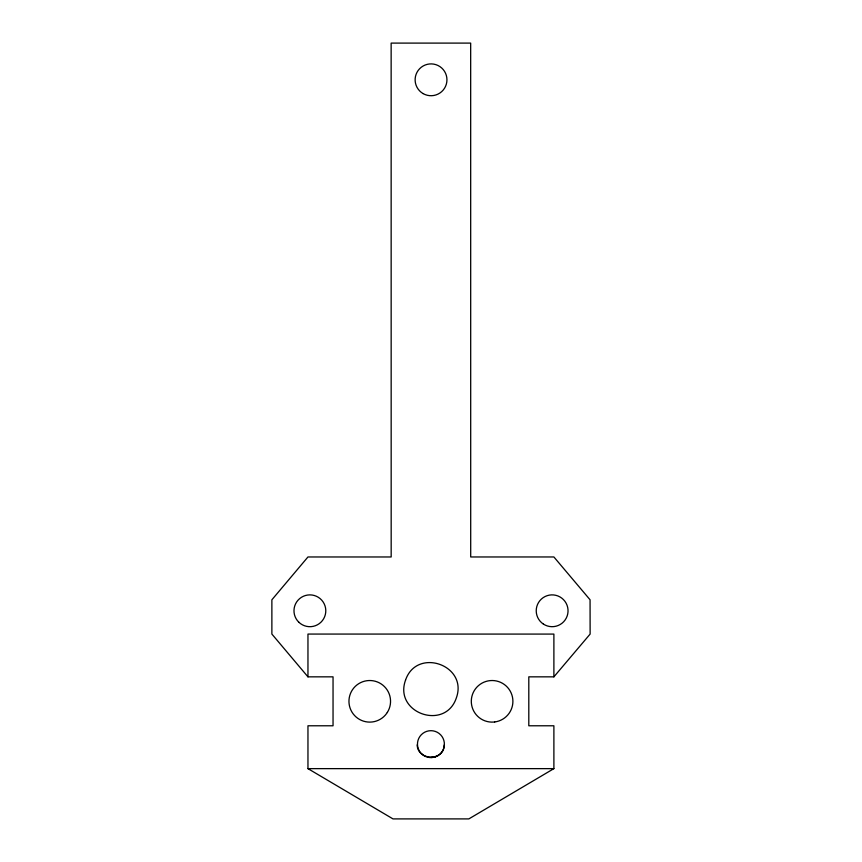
<?xml version="1.0" encoding="UTF-8"?>
<svg xmlns="http://www.w3.org/2000/svg" width="862" height="862" viewBox="0 0 862 862"><rect width="100%" height="100%" fill="white"/><g stroke="black" fill="none" stroke-linecap="round" stroke-linejoin="round"><path stroke-width="1.29" d="M444.242 744.908C444.016 761.674 417.682 760.661 417.154 744.919M553.889 676.842L590.125 634.076L590.061 599.78L553.889 556.96L470.706 556.971L470.674 43.1L391.143 43.1L391.176 556.971L307.96 556.971L271.875 599.801L271.875 634.055L307.96 676.842L333.044 676.842L333.044 725.782L307.96 725.782L307.96 768.635L392.997 818.9L468.853 818.9L553.889 768.635L553.889 725.782L528.805 725.782L528.805 676.842L553.889 676.842L553.889 634.087L307.96 634.066L307.96 676.842M430.925 757.515L435.094 756.911L438.316 755.392M307.96 768.635L553.889 768.635M405.528 680.172C393.557 713.025 445.137 731.127 456.321 697.994C468.292 665.13 416.712 647.039 405.528 680.172M387.307 712.465L386.575 713.542A20.796 20.796 0 0 1 350.931 710.169A20.796 20.796 0 0 1 371.059 680.56A20.796 20.796 0 0 1 387.307 712.465M494.702 721.957L493.409 722.076A20.796 20.796 0 0 1 473.281 692.466A20.796 20.796 0 0 1 508.925 689.094A20.796 20.796 0 0 1 494.702 721.957M421.971 754.185A13.458 13.458 0 0 0 444.102 746.869A13.458 13.458 0 0 0 426.701 731.364A13.458 13.458 0 0 0 421.971 754.185M298.855 622.245A15.904 15.904 0 0 0 325.33 614.606A15.904 15.904 0 0 0 305.482 595.502A15.904 15.904 0 0 0 298.855 622.245M543.383 624.066A15.904 15.904 0 0 0 568.015 611.74A15.904 15.904 0 0 0 545.021 596.558A15.904 15.904 0 0 0 543.383 624.066M423.08 93.581A15.904 15.904 0 0 0 446.947 79.81A15.904 15.904 0 0 0 423.08 66.029A15.904 15.904 0 0 0 423.08 93.581"/></g></svg>
